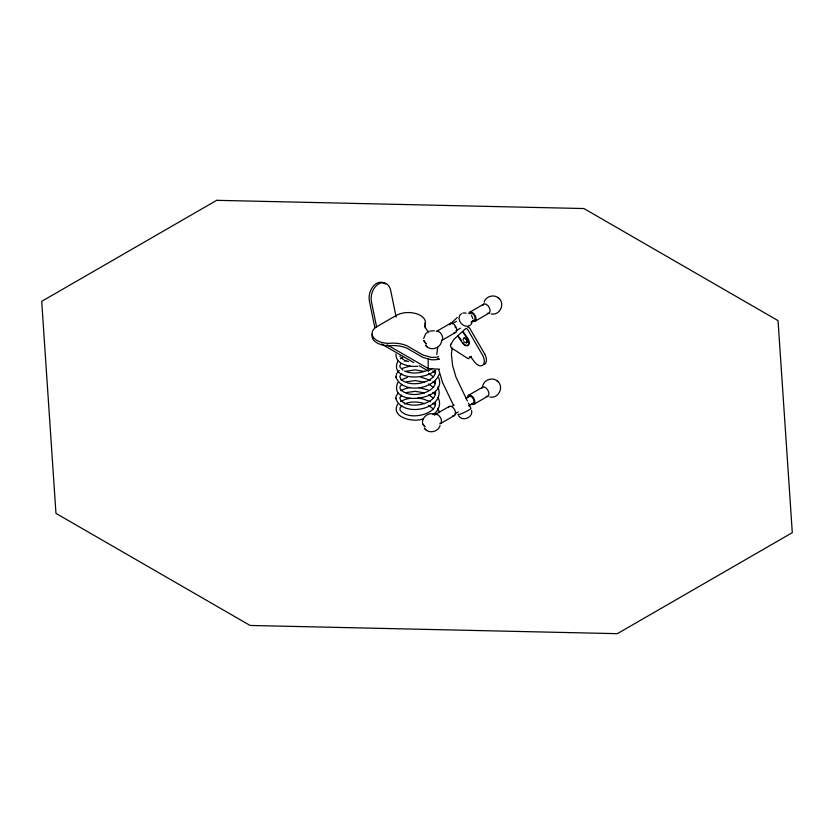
<?xml version="1.0" encoding="UTF-8"?>
<svg xmlns="http://www.w3.org/2000/svg" width="834" height="834" viewBox="0 0 834 834"><rect width="100%" height="100%" fill="white"/><g stroke="black" fill="none" stroke-linecap="round" stroke-linejoin="round"><path stroke-width="1.25" d="M437.787 397.453C441.801 403.302 438.58 411.152 432.992 414.654M422.39 422.629C422.296 416.552 429.208 411.86 434.785 414.342M467.467 397.693L467.582 396.703A5.223 3.013 60 0 1 471.752 395.952A5.223 3.013 60 0 1 474.848 402.269A5.223 3.013 60 0 1 471.21 404.115M436.818 354.45L437.694 347.257M452.164 347.986L451.402 354.242L452.622 365.646L456.031 377.322L467.426 401.06M395.973 354.033C395.431 364.583 409.807 367.158 417.886 366.23M395.848 377.229L396.598 373.663L399.215 370.494M395.848 398.662L396.046 396.411L397.995 393.116M423.672 338.458L425.548 333.996L428.019 331.828M441.593 340.887C441.009 348.028 430.99 351.448 426.278 346.037M482.605 386.83C483.188 379.689 493.207 376.27 497.929 381.68M463.277 340.303L463.277 338.594L464.715 337.76M466.581 342.711C467.728 340.96 465.977 337.926 463.881 338.031M465.205 342.305L466.227 342.92L467.447 341.596L466.967 341.867M439.414 373.569C434.087 390.135 401.769 394.326 395.785 376.77M484.106 302.127C485.92 295.966 494.791 293.756 499.086 298.624M440.091 425.59C438.277 431.751 429.406 433.961 425.111 429.093M397.828 403.958C389.791 417.49 413.956 422.901 423.161 418.845M397.828 382.545C387.049 407.002 448.067 401.373 438.684 377.802M397.849 361.132C388.842 380.596 426.727 380.189 434.889 370.286M400.789 363.947L399.84 365.74L400.07 367.231L402.937 370.108M438.809 358.776L437.37 359.506A16.638 9.612 0 0 1 431.095 359.704L423.078 357.484L407.148 348.289A22.841 13.188 0 0 0 390.26 345.672L389.071 345.766A17.045 9.841 0 0 1 372.287 334.215M401.707 373.736L399.799 376.374L400.664 378.865C409.869 388.957 436.953 382.045 435.525 370.463M401.863 384.297L400.007 386.684L400.07 388.634C407.836 399.976 436.599 393.492 435.442 380.971M401.707 395.118L399.809 397.755L400.674 400.247C409.859 410.349 436.943 403.447 435.515 391.844M401.863 405.689L400.039 407.805L400.059 410.015C407.941 421.639 437.694 414.164 435.442 402.353M450.245 323.999L457.293 317.462M400.612 401.602L405.053 399.423L410.119 398.245M400.622 358.766L402.801 357.463M438.632 356.587L437.37 357.098A16.638 9.612 0 0 1 431.095 357.296L423.078 355.076L407.148 345.87A22.841 13.188 0 0 0 390.26 343.264L389.071 343.358A17.045 9.841 0 0 1 373.319 337.28A17.045 9.841 0 0 1 377.02 326.553L396.296 315.429A17.045 9.841 0 0 1 414.873 313.292A17.045 9.841 0 0 1 425.392 322.383L425.236 323.071A22.841 13.188 0 0 0 428.895 332.12M400.914 379.97L407.43 377.343M400.758 390.771L405.188 388.675L410.026 387.549M450.391 323.383L436.318 331.515A5.223 3.013 60 0 1 441.54 334.455A5.223 3.013 60 0 1 441.613 340.522L455.687 332.401M469.678 312.25L483.751 304.129M452.122 323.832L456.406 321.351M456.094 330.723L460.378 328.242M471.095 322.06L474.306 320.204A3.982 2.294 60 0 0 474.556 316.076A3.982 2.294 60 0 0 470.918 313.136L470.334 313.313A3.982 2.294 60 0 0 469.886 313.73M474.963 321.267L489.037 313.146M458.314 335.946L457.835 336.227L462.422 342.941A5.567 3.211 60 0 0 467.947 345.286A5.567 3.211 60 0 0 467.217 338.5L462.63 331.786L463.11 331.505L467.697 338.218A5.567 3.211 60 0 1 468.427 345.015A5.567 3.211 60 0 1 462.912 342.67L462.422 342.941M465.309 338.416L466.706 339.115M465.789 338.844L466.279 338.573L466.227 339.386M466.581 340.001L467.363 341.638M466.832 340.658L467.321 340.376L466.967 341.294M419.304 365.813L428.186 370.942L432.471 368.472M435.16 414.571L449.234 406.45M468.51 395.316L482.584 387.195M452.028 406.273L454.176 405.043M465.956 398.235L469.75 396.202A3.982 2.294 60 0 1 473.389 399.132A3.982 2.294 60 0 1 473.149 403.27L468.864 405.741M454.937 413.779L458.147 411.923M440.446 423.589L454.52 415.468M473.806 404.334L487.88 396.202M402.645 368.253L410.026 366.136M404.5 361.185L406.439 360.434M404.511 403.969C410.432 401.363 417.824 401.456 424.496 403.604M426.695 370.557C419.554 373.517 411.099 373.924 404.542 371.047M429.844 331.129L434.337 330.754M474.306 320.204L473.722 320.381A3.982 2.294 60 0 1 473.045 320.319M473.149 403.27L472.565 403.447A3.982 2.294 60 0 1 471.888 403.385M406.314 371.182L415.196 369.9L424.423 371.495M406.46 381.826L415.144 380.585L424.496 382.201M406.314 392.574L415.196 391.292L424.433 392.887M437.026 359.047L439.549 359.204M439.549 369.222L428.186 368.534L387.112 344.817M491.028 313.907C499.92 316.003 505.717 303.253 498.388 297.905M489.86 396.963C498.763 399.069 504.56 386.319 497.231 380.971M418.783 387.508L428.238 389.989M417.907 398.079L423.151 398.986L430.49 401.759M420.544 377.031L430.49 380.356M408.462 361.612L404.698 360.434L400.977 357.776M428.728 373.319L433.367 376.905M428.634 383.942L433.273 387.445M428.739 394.701L433.367 398.287M428.634 405.345L433.482 409.119M381.565 344.025L413.758 362.613M432.856 370.974L434.983 372.704M432.971 381.763L434.868 383.306M432.856 392.387L434.973 394.128M432.971 403.166L434.868 404.709M468.958 405.814L469.532 406.346M425.861 345.599L425.496 345.224L426.966 346.746M424.329 428.29L425.809 429.812M463.881 341.565L464.319 342.107M458.7 415.864C462.641 421.931 473.17 417.542 471.627 410.443M471.346 315.137L472.784 318.557M458.971 336.905L461.598 340.741M484.617 353.918L484.783 354.179A9.091 5.244 60 0 1 484.262 364.364M484.783 354.179L469.719 328.231A2.273 1.314 60 0 0 467.78 327.418M437.892 386.903C447.118 409.223 401.634 418.678 395.785 398.204M437.881 408.316L439.435 412.298M468.458 403.208L470.908 408.295A7.266 0.771 -25.7 0 1 463.902 412.622A7.266 0.771 -25.7 0 1 458.283 414.133M453.446 405.209L442.562 382.556L438.632 369.326M400.216 356.712L399.955 356.045M396.14 317.076L390.719 290.586A13.636 9.643 -75 0 0 378.584 283.956A13.636 9.643 -75 0 0 371.443 301.72L376.603 326.949M374.841 327.668L369.42 301.178A13.636 9.643 -75 0 1 373.788 285.655A13.636 9.643 -75 0 1 385.527 284.06M428.186 358.516L428.186 370.942M471.366 356.379A2.273 1.314 60 0 1 470.095 357.348M472.148 321.528A7.266 5.88 47.2 0 1 462.609 324.76A7.266 5.88 47.2 0 1 461.379 313.73M462.818 313.115A7.266 5.88 47.2 0 1 466.154 313.23M468.447 397.411A3.982 2.294 60 0 1 469.167 396.379M455.03 326.74A3.982 2.294 60 0 1 455.479 327.679M448.65 407.013A5.223 3.013 60 0 1 454.78 409.994A5.223 3.013 60 0 1 452.883 415.645M434.577 415.134A5.223 3.013 60 0 1 440.383 417.511A5.223 3.013 60 0 1 439.695 423.839M481.645 388.581A5.223 3.013 60 0 1 487.807 390.135A5.223 3.013 60 0 1 486.232 396.39M449.453 324.77A5.223 3.013 60 0 1 455.614 326.323A5.223 3.013 60 0 1 454.04 332.578M425.132 323.081A17.045 9.841 0 0 1 425.392 324.791L425.236 325.489A22.841 13.188 0 0 0 425.059 327.783M468.739 313.636A5.223 3.013 60 0 1 472.92 312.896A5.223 3.013 60 0 1 476.006 319.203A5.223 3.013 60 0 1 472.367 321.059M482.813 305.515A5.223 3.013 60 0 1 488.974 307.068A5.223 3.013 60 0 1 487.4 313.323M423.745 340.543L426.153 343.848L423.745 340.543M422.577 423.609L424.996 426.914L422.577 423.662M450.871 344.306L450.589 345.067A2.273 1.314 60 0 0 452.028 348.331L467.582 358.349A2.273 1.314 60 0 0 469.281 357.577A1.814 1.053 60 0 1 471.273 357.577L474.369 361.727A9.091 5.244 60 0 0 482.771 365.219A9.091 5.244 60 0 0 482.698 355.388L467.624 329.44A2.273 1.314 60 0 0 465.685 328.627L453.977 339.261L450.871 344.306M216.684 200.327L41.7 301.345L55.961 513.379L250.075 625.448L617.316 633.673L792.3 532.655L778.039 320.621L583.925 208.552L216.684 200.327"/></g></svg>
